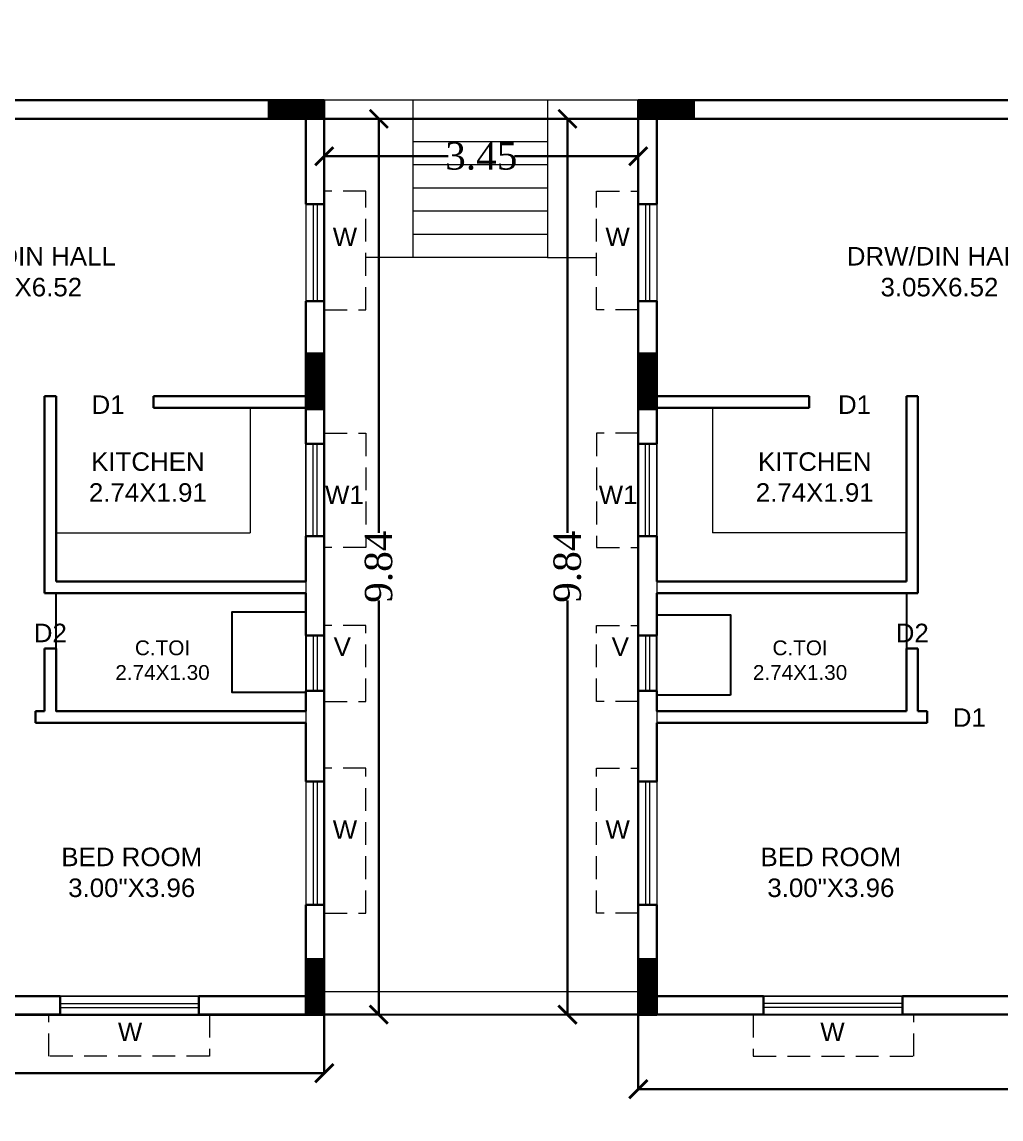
# Model space of a CAD drawing. Header units: metres. Extents: x 0 to 63445, y 32361 to 32804.
# Drawn here: x 63196.99 to 63207.73, y 32692.83 to 32704.88 of the extents above; entities that cross this region are included whole.
import ezdxf

# ---------------------------------------------------------------- set-up
doc = ezdxf.new("R2010")
doc.units = ezdxf.units.M
doc.header["$MEASUREMENT"] = 0
doc.header["$PDMODE"] = 34
doc.header["$PDSIZE"] = -10
for name, pattern in [('CONTINULUS', [0]), ('DASHED', [0.75, 0.5, -0.25]), ('DASHED2', [0.375, 0.25, -0.125])]:
    doc.linetypes.add(name, pattern=pattern)
doc.layers.get('0').update_dxf_attribs({"lineweight": 25})
doc.layers.add('BLK_1_FLR_2_BATH', color=3, linetype='Continuous', plot=False)
doc.layers.add('BLK_1_FLR_2_WATER_CLOSET', color=2, linetype='Continuous', plot=False)
for name, color, linetype, lineweight in [('BLK_1_FLR_2_BLT_UP_AREA', 14, 'DASHED', 9), ('BLK_1_FLR_2_BLT_UP_AREA_DEDUCT', 41, 'DASHED', 9), ('BLK_1_FLR_2_UNITFA', 7, 'Continuous', 0), ('COLUMN', 1, 'Continuous', 30), ('DIM', 56, 'Continuous', 20), ('elev', 252, 'Continuous', 20), ('STEPS', 114, 'Continuous', 20), ('TEXT-2', 65, 'Continuous', 18), ('wall', 7, 'Continuous', 30), ('window', 154, 'Continuous', 9)]:
    doc.layers.add(name, color=color, linetype=linetype, lineweight=lineweight)
doc.layers.add('text', color=65, linetype='Continuous')
doc.styles.add('AutoDCRFont', font='arial.ttf')
doc.styles.get("Standard").update_dxf_attribs({"font": 'arial.ttf', "height": 0.4})
doc.styles.add('TNR', font='times.ttf', dxfattribs={"height": 0.5})
doc.dimstyles.new('ARCHANA', dxfattribs={"dimscale": 0, "dimtxt": 0.5, "dimasz": 0.5, "dimexe": 0, "dimexo": 0, "dimgap": 0, "dimtad": 0, "dimzin": 0, "dimdsep": 46, "dimtxsty": 'TNR', "dimblk": 'ARCHTICK', "dimcen": 0.09, "dimclrd": 36, "dimclre": 36, "dimclrt": 7, "dimadec": 0, "dimazin": 0, "dimtfac": 1, "dimtofl": 0, "dimtmove": 0, "dimatfit": 3, "dimldrblk": 'ARCHTICK', "dimfxl": 1, "dimfrac": 2, "dimtolj": 1, "dimtzin": 0, "dimlwd": -1, "dimlwe": -1, "dimarcsym": 0})

# ---------------------------------------------------------------- blocks, each defined once
blk = doc.blocks.new('A$C7D115503')
at = {"layer": 'COLUMN', "ltscale": 3}
h = blk.add_hatch(dxfattribs=at)
h.set_pattern_fill('ANSI31', color=256, style=0)
h.paths.add_polyline_path([(-14.36, -11.59), (-6.36, -11.59), (-6.36, 12.41), (-14.36, 12.41)])
at = {"layer": 'COLUMN', "ltscale": 0.05}
for p, q in [((-14.36, 12.41), (-6.36, 12.41)), ((-14.36, 12.41), (-14.36, -11.59)), ((-6.36, 12.41), (-6.36, -11.59)), ((-6.36, -11.59), (-14.36, -11.59))]:
    blk.add_line(p, q, dxfattribs=at)
blk = doc.blocks.new('_ArchTick')
at = {"color": 0, "linetype": 'ByBlock', "const_width": 0.15}
blk.add_lwpolyline([(-0.5, -0.5), (0.5, 0.5)], dxfattribs=at)
blk = doc.blocks.new('*D705')
at = {"layer": 'Defpoints', "color": 0, "ltscale": 0.5, "transparency": 16777216}
for p in [(63184.36, 32693.974), (63200.304, 32693.974), (63200.304, 32693.333)]:
    blk.add_point(p, dxfattribs=at)
at = {"layer": 'wall', "color": 36, "ltscale": 0.5, "transparency": 16777216}
for p, q in [((63184.36, 32693.974), (63184.36, 32693.333)), ((63200.304, 32693.974), (63200.304, 32693.333)), ((63184.36, 32693.333), (63191.867, 32693.333)), ((63200.304, 32693.333), (63192.797, 32693.333))]:
    blk.add_line(p, q, dxfattribs=at)
at = {"layer": 'wall', "color": 36, "ltscale": 0.5, "transparency": 16777216, "xscale": 0.2, "yscale": 0.2, "zscale": 0.2, "rotation": 180}
blk.add_blockref('_ArchTick', (63184.36, 32693.333), dxfattribs=at)
at = {"layer": 'wall', "color": 36, "ltscale": 0.5, "transparency": 16777216, "xscale": 0.2, "yscale": 0.2, "zscale": 0.2}
blk.add_blockref('_ArchTick', (63200.304, 32693.333), dxfattribs=at)
at = {"layer": 'wall', "color": 7, "ltscale": 0.5, "transparency": 16777216, "insert": (63192.332, 32693.333), "char_height": 0.5, "attachment_point": 5, "style": 'TNR'}
blk.add_mtext('\\A1;{\\H0.6x;15.94}', dxfattribs=at)
blk = doc.blocks.new('*D706')
at = {"layer": 'Defpoints', "color": 0, "ltscale": 0.5, "transparency": 16777216}
for p in [(63200.304, 32703.812), (63200.902, 32703.812), (63200.304, 32693.975)]:
    blk.add_point(p, dxfattribs=at)
at = {"layer": 'wall', "color": 36, "ltscale": 0.5, "transparency": 16777216}
for p, q in [((63200.304, 32703.812), (63200.902, 32703.812)), ((63200.902, 32703.812), (63200.902, 32699.265)), ((63200.902, 32693.975), (63200.902, 32698.522)), ((63200.304, 32693.975), (63200.902, 32693.975))]:
    blk.add_line(p, q, dxfattribs=at)
at = {"layer": 'wall', "color": 36, "ltscale": 0.5, "transparency": 16777216, "xscale": 0.2, "yscale": 0.2, "zscale": 0.2}
for p, rotation in [((63200.902, 32703.812), 90), ((63200.902, 32693.975), 270)]:
    blk.add_blockref('_ArchTick', p, dxfattribs=dict(at, rotation=rotation))
at = {"layer": 'wall', "color": 7, "ltscale": 0.5, "transparency": 16777216, "insert": (63200.902, 32698.894), "char_height": 0.5, "attachment_point": 5, "rotation": 90, "style": 'TNR'}
blk.add_mtext('\\A1;{\\H0.6x;9.84}', dxfattribs=at)
blk = doc.blocks.new('*D707')
at = {"layer": 'Defpoints', "color": 0, "ltscale": 0.5, "transparency": 16777216}
for p in [(63200.304, 32703.812), (63203.75, 32703.812), (63200.304, 32703.401)]:
    blk.add_point(p, dxfattribs=at)
at = {"layer": 'wall', "color": 36, "ltscale": 0.5, "transparency": 16777216}
for p, q in [((63200.304, 32703.812), (63200.304, 32703.401)), ((63203.75, 32703.812), (63203.75, 32703.401)), ((63200.304, 32703.401), (63201.663, 32703.401)), ((63203.75, 32703.401), (63202.391, 32703.401))]:
    blk.add_line(p, q, dxfattribs=at)
at = {"layer": 'wall', "color": 36, "ltscale": 0.5, "transparency": 16777216, "xscale": 0.2, "yscale": 0.2, "zscale": 0.2, "rotation": 180}
blk.add_blockref('_ArchTick', (63200.304, 32703.401), dxfattribs=at)
at = {"layer": 'wall', "color": 36, "ltscale": 0.5, "transparency": 16777216, "xscale": 0.2, "yscale": 0.2, "zscale": 0.2}
blk.add_blockref('_ArchTick', (63203.75, 32703.401), dxfattribs=at)
at = {"layer": 'wall', "color": 7, "ltscale": 0.5, "transparency": 16777216, "insert": (63202.027, 32703.401), "char_height": 0.5, "attachment_point": 5, "style": 'TNR'}
blk.add_mtext('\\A1;{\\H0.6x;3.45}', dxfattribs=at)
blk = doc.blocks.new('*D708')
at = {"layer": 'Defpoints', "color": 0, "ltscale": 0.5, "transparency": 16777216}
for p in [(63203.75, 32703.812), (63202.973, 32693.975), (63203.75, 32693.975)]:
    blk.add_point(p, dxfattribs=at)
at = {"layer": 'wall', "color": 36, "ltscale": 0.5, "transparency": 16777216}
for p, q in [((63203.75, 32703.812), (63202.973, 32703.812)), ((63202.973, 32703.812), (63202.973, 32699.265)), ((63202.973, 32693.975), (63202.973, 32698.522)), ((63203.75, 32693.975), (63202.973, 32693.975))]:
    blk.add_line(p, q, dxfattribs=at)
at = {"layer": 'wall', "color": 36, "ltscale": 0.5, "transparency": 16777216, "xscale": 0.2, "yscale": 0.2, "zscale": 0.2}
for p, rotation in [((63202.973, 32703.812), 90), ((63202.973, 32693.975), 270)]:
    blk.add_blockref('_ArchTick', p, dxfattribs=dict(at, rotation=rotation))
at = {"layer": 'wall', "color": 7, "ltscale": 0.5, "transparency": 16777216, "insert": (63202.973, 32698.894), "char_height": 0.5, "attachment_point": 5, "rotation": 90, "style": 'TNR'}
blk.add_mtext('\\A1;{\\H0.6x;9.84}', dxfattribs=at)
blk = doc.blocks.new('*D709')
at = {"layer": 'Defpoints', "color": 0, "ltscale": 0.5, "transparency": 16777216}
for p in [(63203.75, 32693.975), (63219.694, 32693.975), (63219.694, 32693.157)]:
    blk.add_point(p, dxfattribs=at)
at = {"layer": 'wall', "color": 36, "ltscale": 0.5, "transparency": 16777216}
for p, q in [((63203.75, 32693.975), (63203.75, 32693.157)), ((63219.694, 32693.975), (63219.694, 32693.157)), ((63203.75, 32693.157), (63211.257, 32693.157)), ((63219.694, 32693.157), (63212.187, 32693.157))]:
    blk.add_line(p, q, dxfattribs=at)
at = {"layer": 'wall', "color": 36, "ltscale": 0.5, "transparency": 16777216, "xscale": 0.2, "yscale": 0.2, "zscale": 0.2, "rotation": 180}
blk.add_blockref('_ArchTick', (63203.75, 32693.157), dxfattribs=at)
at = {"layer": 'wall', "color": 36, "ltscale": 0.5, "transparency": 16777216, "xscale": 0.2, "yscale": 0.2, "zscale": 0.2}
blk.add_blockref('_ArchTick', (63219.694, 32693.157), dxfattribs=at)
at = {"layer": 'wall', "color": 7, "ltscale": 0.5, "transparency": 16777216, "insert": (63211.722, 32693.157), "char_height": 0.5, "attachment_point": 5, "style": 'TNR'}
blk.add_mtext('\\A1;{\\H0.6x;15.94}', dxfattribs=at)
blk = doc.blocks.new('*D869')
at = {"layer": 'Defpoints', "color": 0, "ltscale": 3, "transparency": 16777216}
for p in [(0.832, 32714.342), (63267.277, 32714.342), (0, 32701.59)]:
    blk.add_point(p, dxfattribs=at)
at = {"layer": 'DIM', "ltscale": 3, "transparency": 16777216}
for p, q in [((5.832, 32714.342), (0.832, 32714.342)), ((0.832, 32714.342), (0.832, 32708.36)), ((0.832, 32701.59), (0.832, 32707.571)), ((0, 32701.59), (0.832, 32701.59))]:
    blk.add_line(p, q, dxfattribs=at)
at = {"layer": 'DIM', "ltscale": 3, "transparency": 16777216, "xscale": 0.05, "yscale": 0.05, "zscale": 0.05}
for p, rotation in [((0.832, 32714.342), 90), ((0.832, 32701.59), 270)]:
    blk.add_blockref('_ArchTick', p, dxfattribs=dict(at, rotation=rotation))
at = {"layer": 'DIM', "color": 7, "ltscale": 3, "transparency": 16777216, "insert": (0.832, 32707.966), "char_height": 0.4, "attachment_point": 5, "rotation": 90}
blk.add_mtext('\\A1;{\\H0.6x;12.75}', dxfattribs=at)

msp = doc.modelspace()

# ---------------------------------------------------------------- linework, layer by layer
at = {"layer": 'BLK_1_FLR_2_BATH', "color": 3}
for points in [[(63200.101, 32697.3074), (63197.3615, 32697.3074), (63197.3615, 32698.6041), (63200.101, 32698.6041)], [(63206.6926, 32697.3074), (63203.9532, 32697.3074), (63203.9532, 32698.6041), (63206.6926, 32698.6041)]]:
    msp.add_lwpolyline(points, close=True, dxfattribs=at)
at = {"layer": 'BLK_1_FLR_2_BLT_UP_AREA', "color": 14, "linetype": 'CONTINULUS', "ltscale": 0.05}
msp.add_lwpolyline([(63170.8973, 32693.9737), (63233.1569, 32693.9737), (63233.1569, 32695.5826), (63233.7665, 32695.5826), (63233.7665, 32697.4326), (63234.2761, 32697.4326), (63234.2761, 32703.8632), (63233.1569, 32703.8632), (63233.1569, 32706.3017), (63234.2761, 32706.3017), (63234.2761, 32712.7323), (63233.7665, 32712.7323), (63233.7665, 32714.5823), (63233.1569, 32714.5823), (63233.1569, 32716.1912), (63170.8973, 32716.1912)], dxfattribs=at)
at = {"layer": 'BLK_1_FLR_2_BLT_UP_AREA_DEDUCT', "color": 14, "linetype": 'Continuous'}
msp.add_lwpolyline([(63203.7499, 32693.9748), (63200.3042, 32693.9748), (63200.3042, 32703.8124), (63203.7499, 32703.8124)], close=True, dxfattribs=at)
at = {"layer": 'BLK_1_FLR_2_UNITFA', "color": 3, "ltscale": 0.5}
for points in [[(63192.4338, 32694.051), (63192.4338, 32699.1387), (63193.5768, 32699.1387), (63193.5768, 32703.8124), (63200.101, 32703.8124), (63200.101, 32694.178), (63196.0661, 32694.178), (63196.0661, 32694.051), (63192.4338, 32694.051)], [(63211.6204, 32694.051), (63211.6204, 32699.1387), (63210.4773, 32699.1387), (63210.4773, 32703.8124), (63203.9532, 32703.8124), (63203.9532, 32694.178), (63207.9881, 32694.178), (63207.9881, 32694.051), (63211.6204, 32694.051)]]:
    msp.add_lwpolyline(points, close=True, dxfattribs=at)
at = {"layer": 'BLK_1_FLR_2_WATER_CLOSET', "color": 3}
for points in [[(63200.101, 32697.5133), (63199.2923, 32697.5133), (63199.2923, 32698.3982), (63200.101, 32698.3982)], [(63204.7619, 32697.4817), (63203.9532, 32697.4817), (63203.9532, 32698.3666), (63204.7619, 32698.3666)]]:
    msp.add_lwpolyline(points, close=True, dxfattribs=at)
at = {"layer": 'elev', "ltscale": 0.05}
for p, q in [((63199.4914, 32700.6373), (63199.4914, 32699.2657)), ((63204.5628, 32700.6373), (63204.5628, 32699.2657)), ((63197.3615, 32699.2657), (63199.4914, 32699.2657)), ((63206.6926, 32699.2657), (63204.5628, 32699.2657))]:
    msp.add_line(p, q, dxfattribs=at)
at = {"layer": 'STEPS'}
for p, q in [((63203.7499, 32704.0156), (63200.3042, 32704.0156)), ((63201.2745, 32704.0156), (63201.2745, 32702.2884)), ((63202.7542, 32704.0156), (63202.7542, 32702.2884)), ((63203.7499, 32703.8124), (63200.3042, 32703.8124)), ((63202.7542, 32703.5584), (63201.2745, 32703.5584)), ((63202.7542, 32703.3044), (63201.2745, 32703.3044)), ((63202.7542, 32703.0504), (63201.2745, 32703.0504)), ((63202.7542, 32702.7964), (63201.2745, 32702.7964)), ((63202.7542, 32702.5424), (63201.2745, 32702.5424)), ((63201.2745, 32702.2884), (63200.7614, 32702.2884)), ((63202.7542, 32702.2884), (63201.2745, 32702.2884)), ((63202.7542, 32702.2884), (63203.2927, 32702.2884)), ((63200.3042, 32694.2289), (63203.7499, 32694.2289)), ((63200.3042, 32693.9748), (63203.7499, 32693.9748))]:
    msp.add_line(p, q, dxfattribs=at)
at = {"layer": 'wall', "ltscale": 0.5}
for p, q in [((63199.6946, 32704.0156), (63194.7922, 32704.0156)), ((63204.3596, 32704.0156), (63209.262, 32704.0156))]:
    msp.add_line(p, q, dxfattribs=at)
at = {"layer": 'wall', "ltscale": 0.05}
for p, q in [((63194.7922, 32703.8124), (63200.101, 32703.8124)), ((63200.101, 32703.8124), (63200.101, 32702.8744)), ((63200.3042, 32703.8124), (63200.3042, 32702.8744)), ((63203.7499, 32703.8124), (63203.7499, 32702.8744)), ((63203.9532, 32703.8124), (63203.9532, 32702.8744)), ((63209.262, 32703.8124), (63203.9532, 32703.8124)), ((63200.101, 32701.8076), (63200.101, 32700.7643)), ((63200.3042, 32701.8076), (63200.3042, 32700.2439)), ((63203.7499, 32701.8076), (63203.7499, 32700.2439)), ((63203.9532, 32701.8076), (63203.9532, 32700.7643)), ((63197.2345, 32700.7643), (63197.2345, 32698.6041)), ((63197.2345, 32700.7643), (63197.3615, 32700.7643)), ((63197.3615, 32700.7643), (63197.3615, 32698.7311)), ((63198.4283, 32700.7643), (63198.4283, 32700.6373)), ((63198.4283, 32700.7643), (63200.101, 32700.7643)), ((63205.6258, 32700.7643), (63203.9532, 32700.7643)), ((63205.6258, 32700.7643), (63205.6258, 32700.6373)), ((63206.6926, 32700.7643), (63206.6926, 32698.7311)), ((63206.8196, 32700.7643), (63206.6926, 32700.7643)), ((63206.8196, 32700.7643), (63206.8196, 32698.6041)), ((63198.4283, 32700.6373), (63200.101, 32700.6373)), ((63200.101, 32700.6373), (63200.101, 32700.2439)), ((63203.9532, 32700.6373), (63203.9532, 32700.2439)), ((63205.6258, 32700.6373), (63203.9532, 32700.6373)), ((63200.101, 32699.2279), (63200.101, 32698.7311)), ((63200.3042, 32699.2279), (63200.3042, 32698.139)), ((63203.7499, 32699.2279), (63203.7499, 32698.139)), ((63203.9532, 32699.2279), (63203.9532, 32698.7311)), ((63197.3615, 32698.7311), (63200.101, 32698.7311)), ((63206.6926, 32698.7311), (63203.9532, 32698.7311)), ((63197.2345, 32698.6041), (63200.101, 32698.6041)), ((63200.101, 32698.6041), (63200.101, 32698.139)), ((63203.9532, 32698.6041), (63203.9532, 32698.139)), ((63206.8196, 32698.6041), (63203.9532, 32698.6041)), ((63197.2345, 32697.9945), (63197.3615, 32697.9945)), ((63197.2345, 32697.9945), (63197.2345, 32697.3074)), ((63197.3615, 32697.9945), (63197.3615, 32697.3074)), ((63206.8196, 32697.9945), (63206.6926, 32697.9945)), ((63206.6926, 32697.9945), (63206.6926, 32697.3074)), ((63206.8196, 32697.9945), (63206.8196, 32697.3074)), ((63200.101, 32697.5294), (63200.101, 32697.3074)), ((63200.3042, 32697.5294), (63200.3042, 32696.5359)), ((63203.7499, 32697.5294), (63203.7499, 32696.5359)), ((63203.9532, 32697.5294), (63203.9532, 32697.3074)), ((63197.1329, 32697.3074), (63197.2345, 32697.3074)), ((63197.1329, 32697.3074), (63197.1329, 32697.1804)), ((63197.3615, 32697.3074), (63200.101, 32697.3074)), ((63197.3615, 32697.3074), (63200.101, 32697.3074)), ((63206.6926, 32697.3074), (63203.9532, 32697.3074)), ((63206.6926, 32697.3074), (63203.9532, 32697.3074)), ((63206.9212, 32697.3074), (63206.8196, 32697.3074)), ((63206.9212, 32697.3074), (63206.9212, 32697.1804)), ((63197.1329, 32697.1804), (63200.101, 32697.1804)), ((63197.2345, 32697.1804), (63200.101, 32697.1804)), ((63200.101, 32697.1804), (63200.101, 32696.5359)), ((63203.9532, 32697.1804), (63203.9532, 32696.5359)), ((63206.8196, 32697.1804), (63203.9532, 32697.1804)), ((63206.9212, 32697.1804), (63203.9532, 32697.1804)), ((63200.101, 32695.1823), (63200.101, 32694.178)), ((63200.3042, 32695.1823), (63200.3042, 32693.9748)), ((63203.7499, 32695.1823), (63203.7499, 32693.9748)), ((63203.9532, 32695.1823), (63203.9532, 32694.178)), ((63196.1423, 32694.178), (63197.4045, 32694.178)), ((63198.9285, 32694.178), (63200.101, 32694.178)), ((63198.9285, 32694.178), (63198.9285, 32694.1653)), ((63205.1256, 32694.178), (63203.9532, 32694.178)), ((63205.1256, 32694.178), (63205.1256, 32694.1653)), ((63207.9119, 32694.178), (63206.6496, 32694.178)), ((63196.1423, 32693.9748), (63197.4045, 32693.9748)), ((63198.9285, 32693.9748), (63200.3042, 32693.9748)), ((63205.1256, 32693.9748), (63203.7499, 32693.9748)), ((63207.9119, 32693.9748), (63206.6496, 32693.9748))]:
    msp.add_line(p, q, dxfattribs=at)
at = {"layer": 'wall', "ltscale": 3}
for p, q in [((63200.101, 32702.8744), (63200.3042, 32702.8744)), ((63203.9532, 32702.8744), (63203.7499, 32702.8744)), ((63200.101, 32701.8076), (63200.3042, 32701.8076)), ((63203.9532, 32701.8076), (63203.7499, 32701.8076)), ((63200.3042, 32700.2439), (63200.101, 32700.2439)), ((63203.7499, 32700.2439), (63203.9532, 32700.2439)), ((63200.3042, 32699.2279), (63200.101, 32699.2279)), ((63203.7499, 32699.2279), (63203.9532, 32699.2279)), ((63200.101, 32698.139), (63200.3042, 32698.139)), ((63203.9532, 32698.139), (63203.7499, 32698.139)), ((63200.101, 32697.5294), (63200.3042, 32697.5294)), ((63203.9532, 32697.5294), (63203.7499, 32697.5294)), ((63200.101, 32696.5359), (63200.3042, 32696.5359)), ((63203.9532, 32696.5359), (63203.7499, 32696.5359)), ((63200.101, 32695.1823), (63200.3042, 32695.1823)), ((63203.9532, 32695.1823), (63203.7499, 32695.1823)), ((63197.4045, 32693.9748), (63197.4045, 32694.178)), ((63198.9285, 32693.9748), (63198.9285, 32694.178)), ((63205.1256, 32693.9748), (63205.1256, 32694.178)), ((63206.6496, 32693.9748), (63206.6496, 32694.178))]:
    msp.add_line(p, q, dxfattribs=at)
at = {"layer": 'wall', "ltscale": 0.1}
for p, q in [((63200.101, 32698.139), (63200.101, 32698.1968)), ((63203.9532, 32698.139), (63203.9532, 32698.1968))]:
    msp.add_line(p, q, dxfattribs=at)
at = {"layer": 'wall', "ltscale": 0.5}
msp.add_lwpolyline([(63222.8426, 32703.8124), (63219.694, 32703.8124), (63219.694, 32693.9737), (63203.7499, 32693.9748), (63203.7499, 32703.8124), (63200.3042, 32703.8124), (63200.3042, 32693.9737), (63184.3601, 32693.9737)], dxfattribs=at)
at = {"layer": 'window'}
for p, q in [((63200.101, 32702.8744), (63200.101, 32701.8076)), ((63200.1809, 32702.8692), (63200.1809, 32701.8085)), ((63200.2242, 32702.8692), (63200.2243, 32701.8085)), ((63200.3042, 32702.8692), (63200.3042, 32701.8085)), ((63203.7499, 32702.8692), (63203.7499, 32701.8085)), ((63203.8299, 32702.8692), (63203.8299, 32701.8085)), ((63203.8732, 32702.8692), (63203.8732, 32701.8085)), ((63203.9532, 32702.8744), (63203.9532, 32701.8076)), ((63200.101, 32699.2279), (63200.101, 32700.2439)), ((63200.1809, 32699.2279), (63200.1809, 32700.2439)), ((63200.2242, 32699.2279), (63200.2242, 32700.2439)), ((63200.3042, 32699.2279), (63200.3042, 32700.2439)), ((63203.7499, 32699.2279), (63203.7499, 32700.2439)), ((63203.8299, 32699.2279), (63203.8299, 32700.2439)), ((63203.8732, 32699.2279), (63203.8732, 32700.2439)), ((63203.9532, 32699.2279), (63203.9532, 32700.2439)), ((63200.101, 32698.139), (63200.1009, 32697.5294)), ((63200.181, 32698.139), (63200.1809, 32697.5294)), ((63200.2243, 32698.139), (63200.2243, 32697.5294)), ((63200.3042, 32698.139), (63200.3041, 32697.5294)), ((63203.7499, 32698.139), (63203.75, 32697.5294)), ((63203.8298, 32698.139), (63203.8299, 32697.5294)), ((63203.8732, 32698.139), (63203.8732, 32697.5294)), ((63203.9532, 32698.139), (63203.9532, 32697.5294)), ((63200.101, 32697.5303), (63200.101, 32697.5294)), ((63200.181, 32697.5303), (63200.181, 32697.5294)), ((63200.2243, 32697.5303), (63200.2243, 32697.5294)), ((63200.3042, 32697.5303), (63200.3042, 32697.5294)), ((63203.7499, 32697.5303), (63203.7499, 32697.5294)), ((63203.8298, 32697.5303), (63203.8298, 32697.5294)), ((63203.8732, 32697.5303), (63203.8732, 32697.5294)), ((63203.9532, 32697.5303), (63203.9532, 32697.5294)), ((63200.101, 32696.5359), (63200.101, 32695.1823)), ((63200.1809, 32696.5359), (63200.1809, 32695.1823)), ((63200.2243, 32696.5359), (63200.2243, 32695.1823)), ((63200.3042, 32696.5359), (63200.3042, 32695.1823)), ((63203.7499, 32696.5359), (63203.7499, 32695.1823)), ((63203.8299, 32696.5359), (63203.8299, 32695.1823)), ((63203.8732, 32696.5359), (63203.8732, 32695.1823)), ((63203.9532, 32696.5359), (63203.9532, 32695.1823)), ((63197.4045, 32694.178), (63198.9276, 32694.178)), ((63206.6496, 32694.178), (63205.1265, 32694.178)), ((63197.4045, 32694.0981), (63198.9276, 32694.0981)), ((63197.4045, 32694.0548), (63198.9276, 32694.0548)), ((63206.6496, 32694.0981), (63205.1265, 32694.0981)), ((63206.6496, 32694.0548), (63205.1265, 32694.0548)), ((63197.4045, 32693.9748), (63198.9276, 32693.9748)), ((63206.6496, 32693.9748), (63205.1265, 32693.9748))]:
    msp.add_line(p, q, dxfattribs=at)
at = {"layer": 'window', "color": 8, "linetype": 'DASHED2'}
for points in [[(63200.3042, 32701.7139), (63200.7614, 32701.7139), (63200.7614, 32703.0188), (63200.3042, 32703.0188)], [(63203.7499, 32701.7139), (63203.2927, 32701.7139), (63203.2927, 32703.0188), (63203.7499, 32703.0188)], [(63200.3042, 32700.3581), (63200.7614, 32700.3581), (63200.7614, 32699.104), (63200.3042, 32699.104)], [(63203.7499, 32700.3581), (63203.2927, 32700.3581), (63203.2927, 32699.104), (63203.7499, 32699.104)], [(63200.3042, 32697.4143), (63200.7614, 32697.4143), (63200.7614, 32698.2482), (63200.3042, 32698.2482)], [(63203.7499, 32697.4143), (63203.2927, 32697.4143), (63203.2927, 32698.2482), (63203.7499, 32698.2482)], [(63200.3042, 32695.0885), (63200.7614, 32695.0885), (63200.7614, 32696.6803), (63200.3042, 32696.6803)], [(63203.7499, 32695.0885), (63203.2927, 32695.0885), (63203.2927, 32696.6803), (63203.7499, 32696.6803)], [(63199.0428, 32693.9748), (63199.0428, 32693.5176), (63197.2806, 32693.5176), (63197.2806, 32693.9748)], [(63205.0114, 32693.9748), (63205.0114, 32693.5176), (63206.7735, 32693.5176), (63206.7735, 32693.9748)]]:
    msp.add_lwpolyline(points, dxfattribs=at)

# ---------------------------------------------------------------- block references
at = {"layer": 'COLUMN', "ltscale": 0.05, "yscale": 0.025400733691282, "zscale": 0.025400733691282}
for p, xscale, rotation in [((63199.9888, 32704.1773), -0.025400733691282, 270), ((63204.0653, 32704.1773), 0.025400733691282, 90)]:
    msp.add_blockref('A$C7D115503', p, dxfattribs=dict(at, xscale=xscale, rotation=rotation))
for p, xscale in [((63199.9394, 32700.9189), -0.025400733691282), ((63204.1148, 32700.9189), 0.025400733691282), ((63199.9394, 32694.2691), -0.025400733691282), ((63204.1148, 32694.2691), 0.025400733691282)]:
    msp.add_blockref('A$C7D115503', p, dxfattribs=dict(at, xscale=xscale))

# ---------------------------------------------------------------- texts
at = {"layer": 'text'}
for s, insert, char_height, width, attachment_point in [('\\pxqc;DRW/DIN HALL\\P3.05X6.52', (63199.793, 32701.8591), 0.203206, 5.588511, 9), ('\\pxqc;DRW/DIN HALL\\P3.05X6.52', (63204.2611, 32701.8591), 0.203206, 5.588511, 7), ('\\pxqc;D1', (63194.9969, 32700.7746), 0.20321, 5.867919, 1), ('\\pxqc;D1', (63209.0572, 32700.7746), 0.20321, 5.867919, 3), ('\\pxqc;KITCHEN\\P2.74X1.91', (63201.1619, 32699.6042), 0.203206, 5.588511, 9), ('\\pxqc;KITCHEN\\P2.74X1.91', (63202.8922, 32699.6042), 0.203206, 5.588511, 7), ('\\pxqc;D2', (63194.3632, 32698.2677), 0.20321, 5.867919, 1), ('\\pxqc;D2', (63209.6909, 32698.2677), 0.20321, 5.867919, 3), ('\\pxqc;C.TOI\\P2.74X1.30', (63200.7614, 32697.6484), 0.162565, 4.465728, 9), ('\\pxqc;C.TOI\\P2.74X1.30', (63203.2927, 32697.6484), 0.162565, 4.465728, 7), ('\\pxqc;D1', (63210.317, 32697.3386), 0.20321, 5.867919, 3), ('\\pxqc;BED ROOM\\P3.00"X3.96', (63200.9847, 32695.2636), 0.203206, 5.588511, 9), ('\\pxqc;BED ROOM\\P3.00"X3.96', (63203.0694, 32695.2636), 0.203206, 5.588511, 7)]:
    msp.add_mtext(s, dxfattribs=dict(at, insert=insert, char_height=char_height, width=width, attachment_point=attachment_point))
at = {"layer": 'TEXT-2', "width": 0.183842, "style": 'AutoDCRFont'}
for s, insert, char_height, attachment_point in [('W', (63200.3968, 32702.414), 0.2032, 7), ('W', (63203.6573, 32702.414), 0.2032, 9), ('W1', (63200.3123, 32699.5815), 0.20321, 7), ('W1', (63203.7418, 32699.5815), 0.20321, 9), ('V', (63200.4067, 32697.9131), 0.2032, 7), ('V', (63203.6474, 32697.9131), 0.2032, 9), ('W', (63200.3968, 32695.9059), 0.2032, 7), ('W', (63203.6573, 32695.9059), 0.2032, 9), ('W', (63198.039, 32693.6851), 0.2032, 7), ('W', (63206.0151, 32693.6851), 0.2032, 9)]:
    msp.add_mtext(s, dxfattribs=dict(at, insert=insert, char_height=char_height, attachment_point=attachment_point))

# ---------------------------------------------------------------- dimensions: what is measured, and where the dimension line sits
at = {"layer": 'DIM', "ltscale": 3}
dim = msp.add_linear_dim(base=(0.8318, 32714.3415), p1=(0, 32701.5903), p2=(63267.2772, 32714.3415), angle=90, text='{\\H0.6x;<>}', dimstyle='ARCHANA', override={"dimscale": 1, "dimtxt": 0.278, "dimasz": 0.05, "dimtxsty": 'Standard', "dimclrd": 256, "dimclre": 256, "dimfxl": 5, "dimfxlon": 1, "dimarcsym": 1}, dxfattribs=at)
dim.commit()
dim.dimension.update_dxf_attribs({"geometry": '*D869', "text_midpoint": (0.8318, 32707.9659)})
at = {"layer": 'wall', "ltscale": 0.5}
for base, p1, p2, picture, middle in [((63200.9019, 32703.8124), (63200.3042, 32693.9748), (63200.3042, 32703.8124), '*D706', (63200.9019, 32698.8936)), ((63202.9732, 32693.9748), (63203.7499, 32703.8124), (63203.7499, 32693.9748), '*D708', (63202.9732, 32698.8936))]:
    dim = msp.add_linear_dim(base=base, p1=p1, p2=p2, angle=270, text='{\\H0.6x;<>}', dimstyle='ARCHANA', override={"dimscale": 1, "dimtxt": 0.3, "dimasz": 0.2, "dimfxl": 6, "dimarcsym": 1}, dxfattribs=at)
    dim.commit()
    dim.dimension.update_dxf_attribs({"geometry": picture, "text_midpoint": middle})
for base, p1, p2, picture, middle in [((63200.3042, 32703.4011), (63203.7499, 32703.8124), (63200.3042, 32703.8124), '*D707', (63202.0271, 32703.4011)), ((63200.3042, 32693.3334), (63184.3601, 32693.9737), (63200.3042, 32693.9737), '*D705', (63192.3322, 32693.3334)), ((63219.694, 32693.1566), (63203.7499, 32693.9748), (63219.694, 32693.9748), '*D709', (63211.722, 32693.1566))]:
    dim = msp.add_linear_dim(base=base, p1=p1, p2=p2, text='{\\H0.6x;<>}', dimstyle='ARCHANA', override={"dimscale": 1, "dimtxt": 0.3, "dimasz": 0.2, "dimfxl": 6, "dimarcsym": 1}, dxfattribs=at)
    dim.commit()
    dim.dimension.update_dxf_attribs({"geometry": picture, "text_midpoint": middle})

doc.saveas('drawing.dxf')
